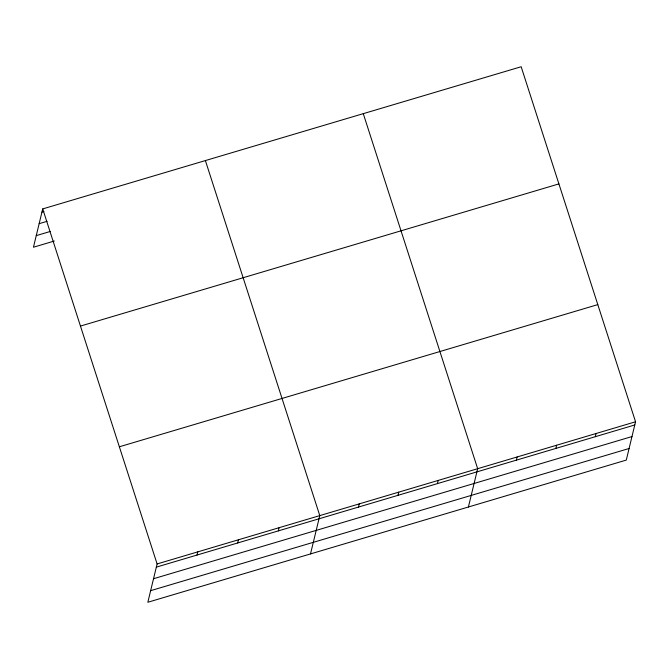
<?xml version="1.0" encoding="UTF-8"?>
<svg xmlns="http://www.w3.org/2000/svg" width="669" height="669" viewBox="0 0 669 669"><rect width="100%" height="100%" fill="white"/><g stroke="black" fill="none" stroke-linecap="round" stroke-linejoin="round"><path stroke-width="1" d="M42.716 208.912L157.106 563.95L147.841 602.259L626.284 460.088L635.55 421.779L521.159 66.741L42.716 208.912L33.45 247.221L54.281 241.032M197.004 555.053L197.773 551.866M237.671 542.969L238.44 539.783M278.337 530.885L279.115 527.699M310.508 553.924L319.782 515.615L205.391 160.568M358.484 507.069L359.253 503.882M397.955 495.336L398.724 492.158M437.426 483.612L438.195 480.426M468.4 507.01L477.666 468.701L363.275 113.655M516.368 460.147L517.137 456.969M555.839 448.422L556.608 445.236M595.31 436.69L596.079 433.512M41.946 212.09L43.928 211.504M39.145 223.68L47.081 221.322M36.251 235.63L50.142 231.499M80.464 326.079L558.908 183.9M119.358 446.792L597.802 304.612M157.106 563.95L635.55 421.779M156.337 567.136L634.781 424.966M153.536 578.727L631.979 436.556M150.642 590.668L629.086 448.498"/></g></svg>
